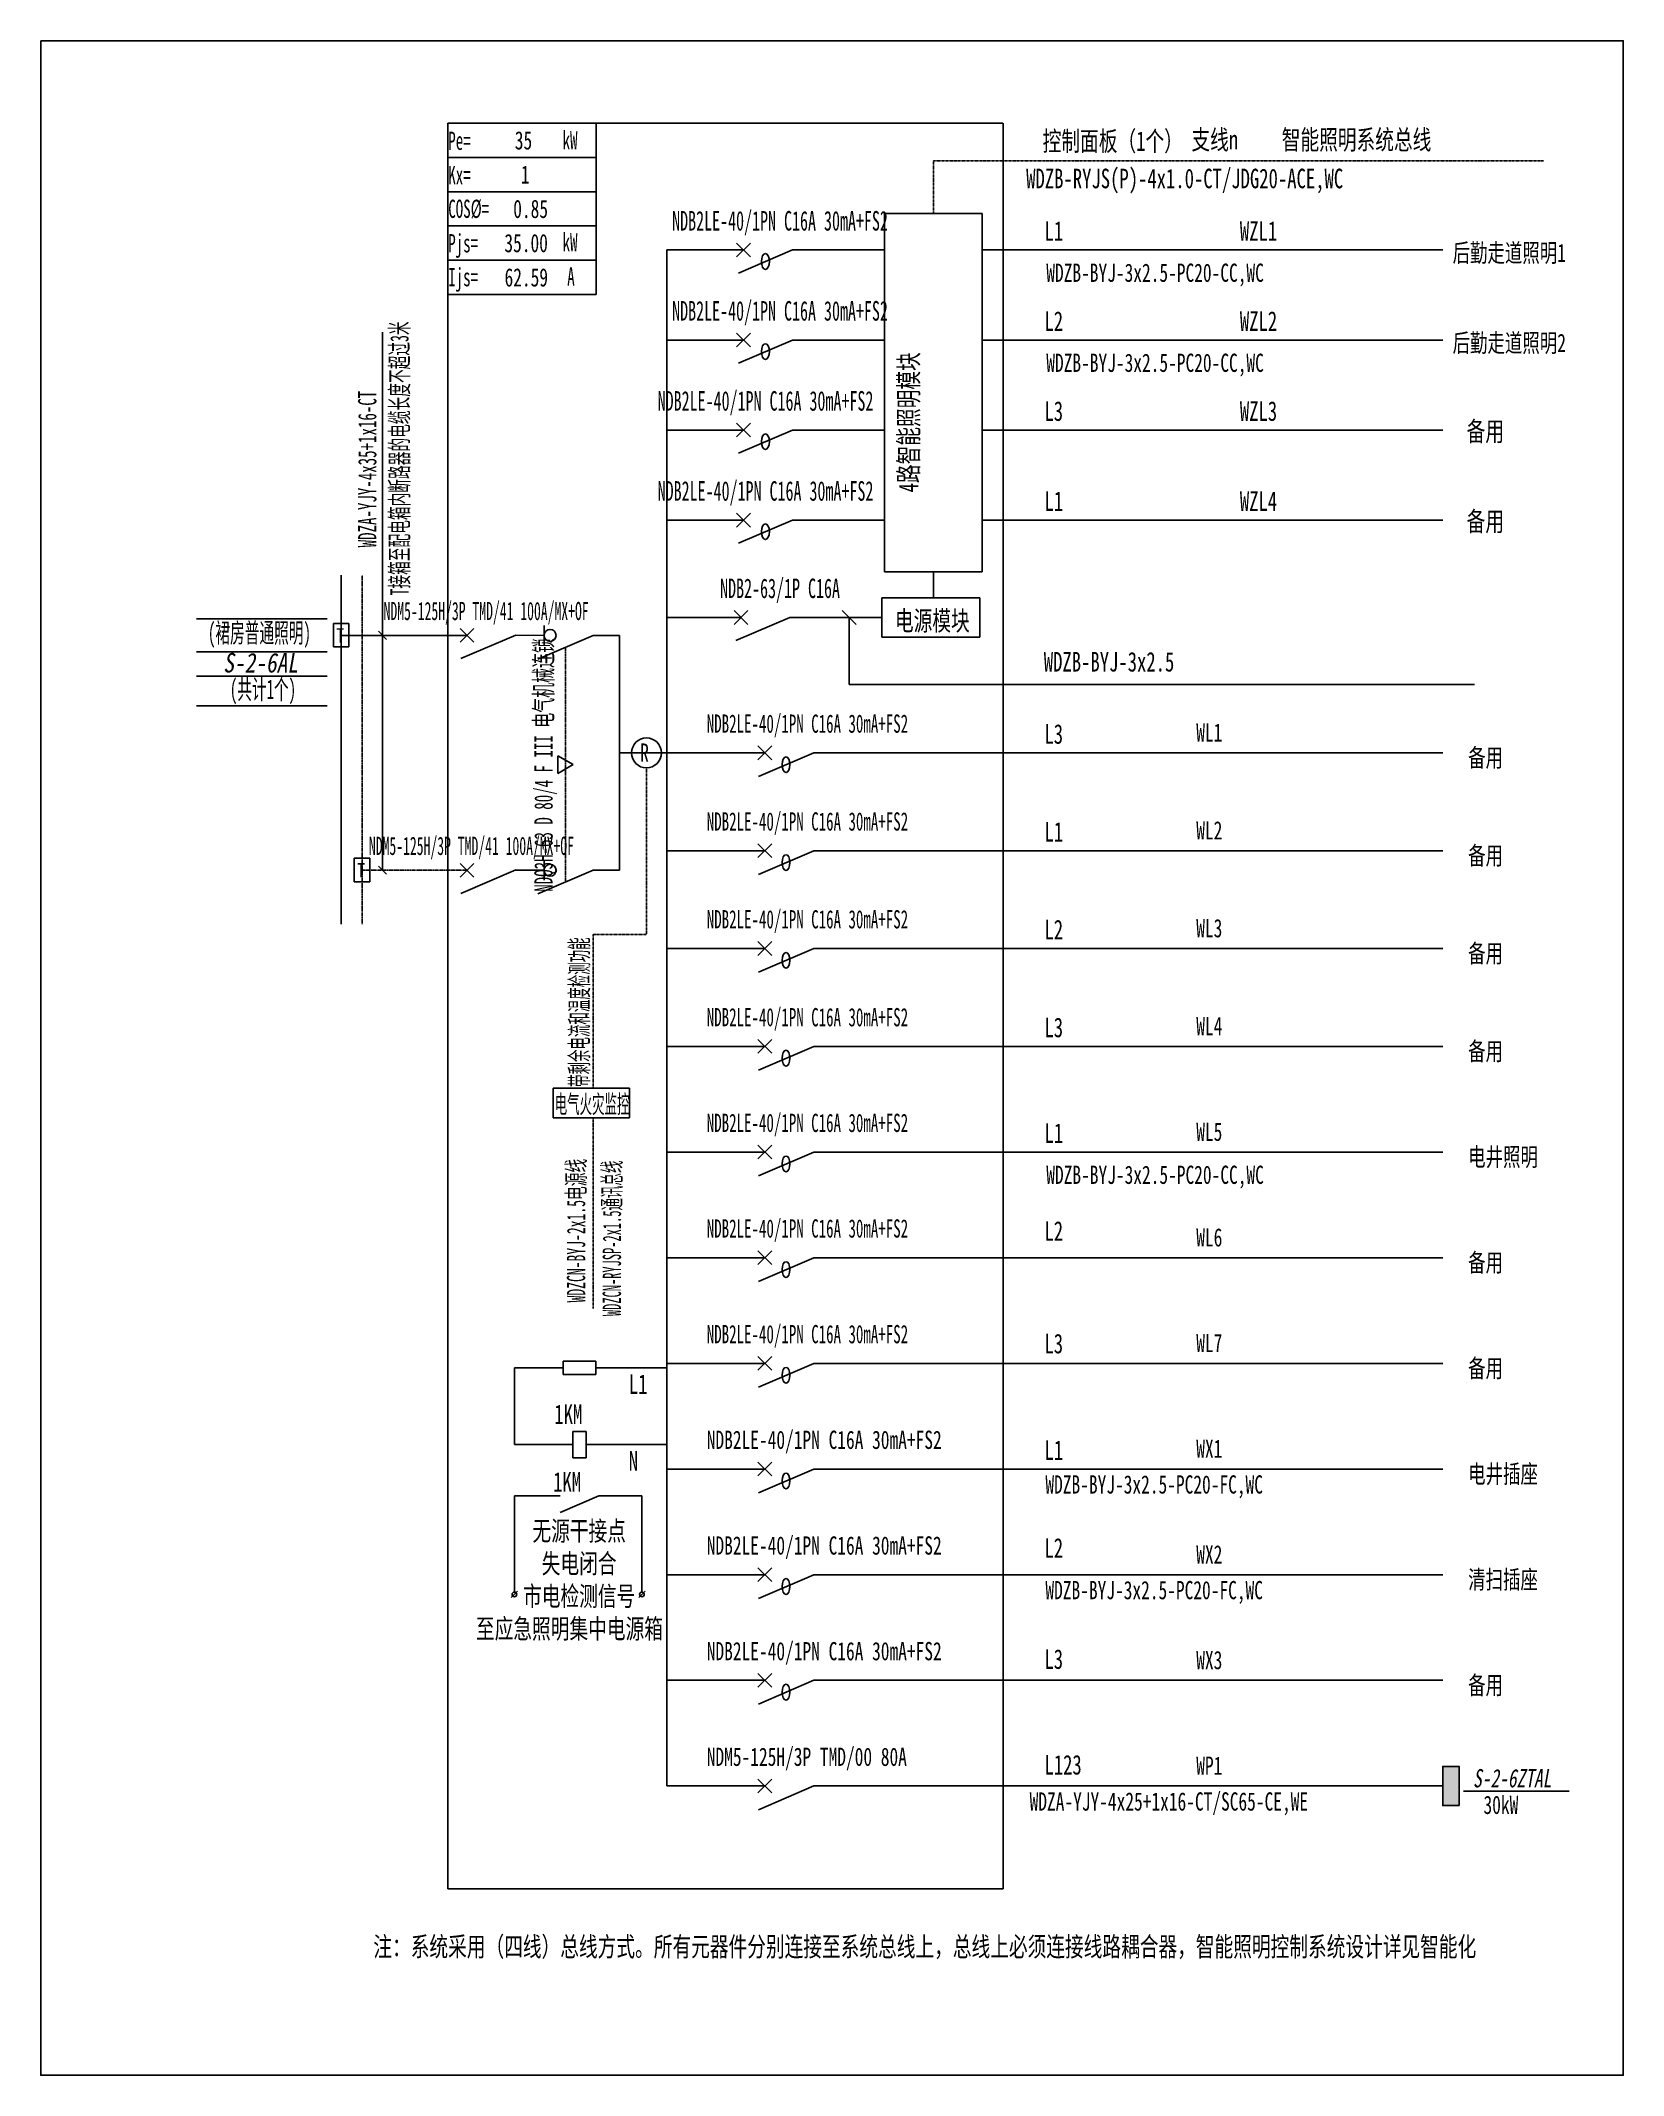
# Model space of a CAD drawing. Extents: x 230315 to 232290, y 341170 to 343710.
import ezdxf
from ezdxf.enums import TextEntityAlignment as Align

# ---------------------------------------------------------------- set-up
doc = ezdxf.new("R2010")
doc.units = 0
doc.header["$MEASUREMENT"] = 0
for name, pattern in [('DASH', [0.35, 0.25, -0.1]), ('DASHDOT', [1, 0.5, -0.25, 0, -0.25]), ('DASHDOT2', [0.5, 0.25, -0.125, 0, -0.125]), ('DASHDOTX2', [2, 1, -0.5, 0, -0.5]), ('DASHED', [0.75, 0.5, -0.25])]:
    doc.linetypes.add(name, pattern=pattern)
for name, color, linetype in [('D_E_Eqpm(强电设备)', 100, 'Continuous'), ('D_E_Eqpm（强电设备）', 100, 'Continuous'), ('D_E_Text(强电文字)', 51, 'Continuous'), ('D_E_Text（强电文字）', 51, 'Continuous'), ('D_E_Tray（强电普通桥架）', 51, 'Continuous'), ('D_E_Wire(强电线缆)', 10, 'Continuous'), ('D_E_WireEm（强电应急照明线缆）', 10, 'DASHED'), ('D_E_Wire（强电线缆）', 10, 'Continuous'), ('D_El_Eqpm（弱电设备）', 100, 'Continuous'), ('D_El_Text（弱电文字）', 51, 'Continuous'), ('DQ-漏电火灾', 80, 'Continuous'), ('DQ_Eqpm', 100, 'Continuous'), ('E_E_Eqpm（强电设备）', 100, 'Continuous'), ('E_E_Wire（强电线缆）', 10, 'Continuous'), ('FL04GGFW_E72-配电箱系统图-塔楼部分$0$D_E_Text（强电文字）', 51, 'Continuous'), ('FL09U293_E72-地下室配电箱系统图$0$D_E_Eqpm（强电设备）', 100, 'Continuous'), ('系统图', 220, 'Continuous')]:
    doc.layers.add(name, color=color, linetype=linetype)
doc.styles.add('FL04GGFW_E72-配电箱系统图-塔楼部分$0$电气', font='', dxfattribs={"width": 0.7})
doc.styles.add('电气', font='', dxfattribs={"width": 0.7})
doc.styles.add('电气箱', font='simhei.ttf', dxfattribs={"width": 0.8, "oblique": 10})
doc.styles.get('FL04GGFW_E72-配电箱系统图-塔楼部分$0$电气').set_extended_font_data('SimSun')
doc.styles.get('电气').set_extended_font_data('SimSun')

msp = doc.modelspace()

# ---------------------------------------------------------------- hatches: boundary and pattern name
at = {"layer": 'D_E_Eqpm（强电设备）'}
msp.add_hatch(color=51, dxfattribs=at).paths.add_polyline_path([(232064.3, 341555.5), (232084.7, 341555.5), (232084.7, 341506.6), (232064.3, 341506.6)])

# ---------------------------------------------------------------- linework, layer by layer
at = {"linetype": 'DASHED'}
for p, q in [((230822.8, 343606.5, 0), (231515.8, 343606.5, 0)), ((230822.8, 341402.9, 0), (230822.8, 343606.5, 0)), ((231515.8, 343606.5, 0), (231515.8, 341402.9, 0)), ((231515.8, 341402.9, 0), (230822.8, 341402.9, 0))]:
    msp.add_line(p, q, dxfattribs=at)
for p, q in [((230509.5, 342987.9, 0), (230672.3, 342987.9, 0)), ((230509.5, 342946.9, 0), (230672.3, 342946.9, 0)), ((230509.5, 342916.3, 0), (230672.3, 342916.3, 0)), ((230509.5, 342879.5, 0), (230672.3, 342879.5, 0))]:
    msp.add_line(p, q)
at = {"layer": 'D_E_Eqpm(强电设备)'}
for p, q in [((230838.3, 342958.6, 0), (230855.5, 342975.8, 0)), ((230855.5, 342958.6, 0), (230838.3, 342975.8, 0)), ((230838.3, 342665.4, 0), (230855.5, 342682.7, 0)), ((230855.5, 342665.4, 0), (230838.3, 342682.7, 0))]:
    msp.add_line(p, q, dxfattribs=at)
at = {"layer": 'D_E_Eqpm（强电设备）'}
for p, q in [((231489.8, 343493.8, 0), (231367.7, 343493.8, 0)), ((231367.7, 343493.8, 0), (231367.7, 343046.4, 0)), ((231489.8, 343046.4, 0), (231489.8, 343493.8, 0)), ((231367.7, 343046.4, 0), (231489.8, 343046.4, 0)), ((231364.5, 343014, 0), (231486.6, 343014, 0)), ((231364.5, 342965.2, 0), (231364.5, 343014, 0)), ((231486.6, 343014, 0), (231486.6, 342965.2, 0)), ((231004.2, 342967.2, 0), (230935.3, 342937.6, 0)), ((230943.2, 342955, 0), (230943.2, 342979.4, 0)), ((231486.6, 342965.2, 0), (231364.5, 342965.2, 0)), ((230979.2, 342805.9, 0), (230960.3, 342816.7, 0)), ((230960.3, 342816.7, 0), (230960.3, 342795, 0)), ((231209.7, 342812, 0), (231227, 342829.3, 0)), ((231227, 342812, 0), (231209.7, 342829.3, 0)), ((231279.4, 342820.6, 0), (231210.5, 342791.1, 0)), ((230960.3, 342795, 0), (230979.2, 342805.9, 0)), ((231209.7, 342689.9, 0), (231227, 342707.1, 0)), ((231227, 342689.9, 0), (231209.7, 342707.1, 0)), ((230943.2, 342661.9, 0), (230943.2, 342686.3, 0)), ((231279.4, 342698.5, 0), (231210.5, 342668.9, 0)), ((231004.2, 342674.1, 0), (230935.3, 342644.5, 0)), ((231209.7, 342567.7, 0), (231227, 342585, 0)), ((231227, 342567.7, 0), (231209.7, 342585, 0)), ((231279.4, 342576.4, 0), (231210.5, 342546.8, 0)), ((231209.7, 342445.6, 0), (231227, 342462.9, 0)), ((231227, 342445.6, 0), (231209.7, 342462.9, 0)), ((231279.4, 342454.2, 0), (231210.5, 342424.7, 0)), ((231209.7, 342313.7, 0), (231227, 342331, 0)), ((231227, 342313.7, 0), (231209.7, 342331, 0)), ((231279.4, 342322.4, 0), (231210.5, 342292.8, 0)), ((231209.7, 342181.8, 0), (231227, 342199.1, 0)), ((231227, 342181.8, 0), (231209.7, 342199.1, 0)), ((231279.4, 342190.5, 0), (231210.5, 342160.9, 0)), ((230966.9, 342061.2, 0), (231007.6, 342061.2, 0)), ((230966.9, 342044.9, 0), (230966.9, 342061.2, 0)), ((231007.6, 342061.2, 0), (231007.6, 342044.9, 0)), ((231209.7, 342050, 0), (231227, 342067.2, 0)), ((231227, 342050, 0), (231209.7, 342067.2, 0)), ((231279.4, 342058.6, 0), (231210.5, 342029, 0)), ((231007.6, 342044.9, 0), (230966.9, 342044.9, 0)), ((230995.4, 341973.5, 0), (230979.1, 341973.5, 0)), ((230979.1, 341973.5, 0), (230979.1, 341940.9, 0)), ((230995.4, 341940.9, 0), (230995.4, 341973.5, 0)), ((230979.1, 341940.9, 0), (230995.4, 341940.9, 0)), ((231209.7, 341918.1, 0), (231227, 341935.4, 0)), ((231227, 341918.1, 0), (231209.7, 341935.4, 0)), ((231279.4, 341926.7, 0), (231210.5, 341897.2, 0)), ((231011.3, 341893.1, 0), (230963.2, 341872.4, 0)), ((231209.7, 341786.2, 0), (231227, 341803.5, 0)), ((231227, 341786.2, 0), (231209.7, 341803.5, 0)), ((231279.4, 341794.8, 0), (231210.5, 341765.3, 0)), ((230902.1, 341766.4, 0), (230909.9, 341774.2, 0)), ((231061.2, 341766.4, 0), (231069, 341774.2, 0)), ((231209.7, 341654.3, 0), (231227, 341671.6, 0)), ((231227, 341654.3, 0), (231209.7, 341671.6, 0)), ((231279.4, 341663, 0), (231210.5, 341633.4, 0)), ((231209.7, 341522.4, 0), (231227, 341539.7, 0)), ((231227, 341522.4, 0), (231209.7, 341539.7, 0)), ((231279.4, 341531.1, 0), (231210.5, 341501.5, 0))]:
    msp.add_line(p, q, dxfattribs=at)
at = {"layer": 'D_E_Eqpm（强电设备）', "linetype": 'DASH'}
msp.add_line((230969.8, 342659.3, 0), (230969.8, 342952.4, 0), dxfattribs=at)
at = {"layer": 'D_E_Eqpm（强电设备）', "elevation": 0}
msp.add_lwpolyline([(232084.7, 341506.6), (232084.7, 341555.5), (232064.3, 341555.5), (232064.3, 341506.6)], close=True, dxfattribs=at)
at = {"layer": 'D_E_Eqpm（强电设备）'}
for centre, radius in [((230950.6, 342967.2, 0), 7.43), ((230950.6, 342674.1, 0), 7.43), ((230906, 341770.3, 0), 2.93), ((231065.1, 341770.3, 0), 2.93)]:
    msp.add_circle(centre, radius, dxfattribs=at)
for centre in [(231219.2, 343433.9, 0), (231219.2, 343321.5, 0), (231219.2, 343209.1, 0), (231219.2, 343096.7, 0), (231244.9, 342805.9, 0), (231244.9, 342683.7, 0), (231244.9, 342561.6, 0), (231244.9, 342439.5, 0), (231244.9, 342307.6, 0), (231244.9, 342175.7, 0), (231244.9, 342043.8, 0), (231244.9, 341911.9, 0), (231244.9, 341780.1, 0), (231244.9, 341648.2, 0)]:
    msp.add_ellipse(centre, major_axis=(0, 9.83), ratio=0.500475, dxfattribs=at)
at = {"layer": 'D_E_Text(强电文字)', "color": 51}
for p, q in [((230741.5, 342674.1, 0), (230741.5, 343345.9, 0)), ((230736.4, 342972.3, 0), (230746.6, 342962.1, 0)), ((230736.4, 342679.2, 0), (230746.6, 342669, 0))]:
    msp.add_line(p, q, dxfattribs=at)
at = {"layer": 'D_E_Text（强电文字）'}
for p, q in [((230822.8, 343606.5, 0), (231008, 343606.5, 0)), ((230822.8, 343606.5, 0), (230822.8, 343392.8, 0)), ((231008, 343606.5, 0), (231008, 343392.8, 0)), ((230822.8, 343563.7, 0), (231008, 343563.7, 0)), ((230822.8, 343521, 0), (231008, 343521, 0)), ((230822.8, 343478.3, 0), (231008, 343478.3, 0)), ((230822.8, 343435.5, 0), (231008, 343435.5, 0)), ((230822.8, 343392.8, 0), (231008, 343392.8, 0)), ((232221.8, 341524.8, 0), (232090, 341524.8, 0))]:
    msp.add_line(p, q, dxfattribs=at)
at = {"layer": 'D_E_Wire(强电线缆)'}
for p, q in [((231096.2, 341531.1, 0), (231096.2, 343448.3, 0)), ((230689.9, 342606.8, 0), (230689.9, 343042.5, 0)), ((230689.9, 342967.2, 0), (230846.9, 342967.2, 0))]:
    msp.add_line(p, q, dxfattribs=at)
at = {"layer": 'D_E_Wire(强电线缆)', "color": 10}
for p, q in [((231096.2, 343448.3, 0), (231191.8, 343448.3, 0)), ((231252.9, 343448.3, 0), (231367.7, 343448.3, 0)), ((231489.8, 343448.3, 0), (232064.3, 343448.3, 0)), ((231096.2, 343335.9, 0), (231191.8, 343335.9, 0)), ((231252.9, 343335.9, 0), (231367.7, 343335.9, 0)), ((231489.8, 343335.9, 0), (232064.3, 343335.9, 0)), ((231096.2, 343223.5, 0), (231191.8, 343223.5, 0)), ((231252.9, 343223.5, 0), (231367.7, 343223.5, 0)), ((231489.8, 343223.5, 0), (232064.3, 343223.5, 0)), ((231096.2, 343111.2, 0), (231191.8, 343111.2, 0)), ((231252.9, 343111.2, 0), (231367.7, 343111.2, 0)), ((231489.8, 343111.2, 0), (232064.3, 343111.2, 0)), ((231096.2, 342989.6, 0), (231188.6, 342989.6, 0)), ((231249.7, 342989.6, 0), (231364.5, 342989.6, 0)), ((231279.4, 342454.2, 0), (231478.8, 342454.2, 0)), ((231478.8, 342454.2, 0), (232064.3, 342454.2, 0))]:
    msp.add_line(p, q, dxfattribs=at)
at = {"layer": 'D_E_Wire(强电线缆)', "linetype": 'DASH'}
for p, q in [((230715.9, 342606.8, 0), (230715.9, 343042.5, 0)), ((230715.9, 342674.1, 0), (230846.9, 342674.1, 0))]:
    msp.add_line(p, q, dxfattribs=at)
at = {"layer": 'D_E_WireEm（强电应急照明线缆）'}
msp.add_line((230943.2, 342674.1, 0), (230906.7, 342674.1, 0), dxfattribs=at)
at = {"layer": 'D_E_Wire（强电线缆）', "linetype": 'DASHDOT2'}
for p, q in [((231428.7, 343559.7, 0), (232189.8, 343559.7, 0)), ((231428.7, 343493.8, 0), (231428.7, 343559.7, 0))]:
    msp.add_line(p, q, dxfattribs=at)
at = {"layer": 'D_E_Wire（强电线缆）'}
for p, q in [((230907.8, 342967.6, 0), (230943.2, 342967.2, 0)), ((231004.2, 342967.2, 0), (231037.2, 342967.2, 0)), ((231037.2, 342674.1, 0), (231037.2, 342967.2, 0)), ((231037.2, 342820.6, 0), (231096.2, 342820.6, 0)), ((231096.2, 342820.6, 0), (231218.3, 342820.6, 0)), ((231279.4, 342820.6, 0), (232064.3, 342820.6, 0)), ((231096.2, 342698.5, 0), (231218.3, 342698.5, 0)), ((231279.4, 342698.5, 0), (232064.3, 342698.5, 0)), ((231004.2, 342674.1, 0), (231037.2, 342674.1, 0)), ((231096.2, 342576.4, 0), (231218.3, 342576.4, 0)), ((231279.4, 342576.4, 0), (232064.3, 342576.4, 0)), ((231096.2, 342454.2, 0), (231218.3, 342454.2, 0)), ((231096.2, 342322.4, 0), (231218.3, 342322.4, 0)), ((231279.4, 342322.4, 0), (232064.3, 342322.4, 0)), ((231096.2, 342190.5, 0), (231218.3, 342190.5, 0)), ((231279.4, 342190.5, 0), (232064.3, 342190.5, 0)), ((231096.2, 342058.6, 0), (231218.3, 342058.6, 0)), ((231279.4, 342058.6, 0), (232064.3, 342058.6, 0)), ((231096.2, 341926.7, 0), (231218.3, 341926.7, 0)), ((231279.4, 341926.7, 0), (232064.3, 341926.7, 0)), ((231096.2, 341794.8, 0), (231218.3, 341794.8, 0)), ((231279.4, 341794.8, 0), (232064.3, 341794.8, 0)), ((231096.2, 341663, 0), (231218.3, 341663, 0)), ((231279.4, 341663, 0), (232064.3, 341663, 0)), ((231096.2, 341531.1, 0), (231218.3, 341531.1, 0)), ((231279.4, 341531.1, 0), (232064.3, 341531.1, 0))]:
    msp.add_line(p, q, dxfattribs=at)
at = {"layer": 'D_E_Wire（强电线缆）', "ltscale": 3.5}
for p, q in [((230906, 342053, 0), (230966.9, 342053, 0)), ((230906, 342053, 0), (230906, 341957.2, 0)), ((231007.6, 342053, 0), (231096.2, 342053, 0)), ((230979.1, 341957.2, 0), (230906, 341957.2, 0)), ((231096.2, 341957.2, 0), (230995.4, 341957.2, 0)), ((230906, 341893.1, 0), (230963.2, 341893.1, 0)), ((230906, 341893.1, 0), (230906, 341773.2, 0)), ((231011.3, 341893.1, 0), (231065.1, 341893.1, 0)), ((231065.1, 341893.1, 0), (231065.1, 341773.2, 0))]:
    msp.add_line(p, q, dxfattribs=at)
at = {"layer": 'D_El_Eqpm（弱电设备）', "color": 3}
for p, q in [((230954.5, 342402.3, 0), (231049.6, 342402.3, 0)), ((230954.5, 342365, 0), (230954.5, 342402.3, 0)), ((231049.6, 342402.3, 0), (231049.6, 342365, 0)), ((231049.6, 342365, 0), (230954.5, 342365, 0)), ((231049.6, 342365, 0), (230954.5, 342365, 0))]:
    msp.add_line(p, q, dxfattribs=at)
at = {"layer": 'DQ-漏电火灾', "linetype": 'DASHDOT', "ltscale": 0.5}
for p, q in [((231070.8, 342802, 0), (231070.8, 342593.9, 0)), ((231004.1, 342593.9, 0), (231004.1, 342402.3, 0)), ((231004.1, 342593.9, 0), (231070.8, 342593.9, 0)), ((231004.1, 342127.1, 0), (231004.1, 342365, 0))]:
    msp.add_line(p, q, dxfattribs=at)
at = {"layer": 'DQ-漏电火灾', "color": 3}
msp.add_circle((231070.8, 342820.6, 0), 18.7, dxfattribs=at)
at = {"layer": 'DQ_Eqpm'}
for p, q in [((230699.6, 342982.1, 0), (230680.1, 342982.1, 0)), ((230680.1, 342982.1, 0), (230680.1, 342952.8, 0)), ((230699.6, 342952.8, 0), (230699.6, 342982.1, 0)), ((230680.1, 342952.8, 0), (230699.6, 342952.8, 0)), ((230725.7, 342689, 0), (230706.1, 342689, 0)), ((230706.1, 342689, 0), (230706.1, 342659.7, 0)), ((230725.7, 342659.7, 0), (230725.7, 342689, 0)), ((230706.1, 342659.7, 0), (230725.7, 342659.7, 0))]:
    msp.add_line(p, q, dxfattribs=at)
at = {"layer": 'E_E_Eqpm（强电设备）', "color": 100}
for p, q in [((231183.2, 343439.7, 0), (231200.5, 343456.9, 0)), ((231200.5, 343439.7, 0), (231183.2, 343456.9, 0)), ((231185.6, 343419.4, 0), (231252.9, 343448.3, 0)), ((231183.2, 343327.3, 0), (231200.5, 343344.6, 0)), ((231200.5, 343327.3, 0), (231183.2, 343344.6, 0)), ((231185.6, 343307.1, 0), (231252.9, 343335.9, 0)), ((231183.2, 343214.9, 0), (231200.5, 343232.2, 0)), ((231200.5, 343214.9, 0), (231183.2, 343232.2, 0)), ((231185.6, 343194.7, 0), (231252.9, 343223.5, 0)), ((231183.2, 343102.5, 0), (231200.5, 343119.8, 0)), ((231200.5, 343102.5, 0), (231183.2, 343119.8, 0)), ((231185.6, 343082.3, 0), (231252.9, 343111.2, 0)), ((231180, 342981, 0), (231197.3, 342998.3, 0)), ((231197.3, 342981, 0), (231180, 342998.3, 0)), ((231182.4, 342960.7, 0), (231249.7, 342989.6, 0))]:
    msp.add_line(p, q, dxfattribs=at)
at = {"layer": 'E_E_Wire（强电线缆）'}
msp.add_line((231428.7, 343046.4, 0), (231428.7, 343014, 0), dxfattribs=at)
at = {"layer": 'FL04GGFW_E72-配电箱系统图-塔楼部分$0$D_E_Text（强电文字）'}
for p, q in [((231332.2, 342981, 0), (231314.9, 342998.3, 0)), ((231323.6, 342989.6, 0), (231323.6, 342906, 0)), ((231323.6, 342906, 0), (232103.9, 342906, 0))]:
    msp.add_line(p, q, dxfattribs=at)
at = {"layer": 'FL09U293_E72-地下室配电箱系统图$0$D_E_Eqpm（强电设备）'}
for p, q in [((230907.8, 342967.6, 0), (230839, 342938.2, 0)), ((230907.8, 342674.5, 0), (230839, 342645.1, 0))]:
    msp.add_line(p, q, dxfattribs=at)
at = {"layer": '系统图', "ltscale": 9973.992009}
msp.add_lwpolyline([(230315, 343709.5), (232289.5, 343709.5), (232289.5, 341170), (230315, 341170)], close=True, dxfattribs=at)

# ---------------------------------------------------------------- texts
at = {"layer": 'D_E_Text(强电文字)', "style": 'FL04GGFW_E72-配电箱系统图-塔楼部分$0$电气', "width": 0.6}
for s, p in [('NDB2LE-40/1PN C16A 30mA+FS2', (231237.4, 343472.5, 0)), ('NDB2LE-40/1PN C16A 30mA+FS2', (231237.4, 343360.1, 0)), ('NDB2LE-40/1PN C16A 30mA+FS2', (231219.3, 343247.7, 0)), ('NDB2LE-40/1PN C16A 30mA+FS2', (231219.3, 343135.3, 0)), ('NDB2-63/1P C16A', (231237.4, 343013.8, 0))]:
    msp.add_text(s, height=24.427, dxfattribs=at).set_placement(p, align=Align.CENTER)
at = {"layer": 'D_E_Text(强电文字)', "color": 51, "style": 'FL04GGFW_E72-配电箱系统图-塔楼部分$0$电气', "width": 0.7}
for s, p in [('L1', (231567.3, 343459.7, 0)), ('L2', (231567.3, 343347.3, 0)), ('L3', (231567.3, 343235, 0)), ('L1', (231567.3, 343122.6, 0)), ('L3', (231567.3, 342832, 0)), ('L1', (231567.3, 342709.9, 0)), ('L2', (231567.3, 342587.8, 0)), ('L3', (231567.3, 342465.7, 0)), ('L1', (231567.3, 342333.8, 0)), ('L2', (231567.3, 342211.6, 0)), ('L3', (231567.3, 342071.1, 0)), ('L1', (231567.3, 341938.1, 0)), ('L2', (231567.3, 341816, 0)), ('L3', (231567.3, 341677.3, 0)), ('L123', (231567.3, 341545.4, 0))]:
    msp.add_text(s, height=24.43, dxfattribs=at).set_placement(p)
at = {"layer": 'D_E_Text(强电文字)', "style": 'FL04GGFW_E72-配电箱系统图-塔楼部分$0$电气', "width": 0.7}
for s, height, p in [('WZL1', 24.43, (231811.1, 343459.7, 0)), ('WDZB-BYJ-3x2.5-PC20-CC,WC', 22.798, (231569.6, 343408.5, 0)), ('WZL2', 24.43, (231811.1, 343347.3, 0)), ('WDZB-BYJ-3x2.5-PC20-CC,WC', 22.798, (231569.6, 343296.1, 0)), ('WZL3', 24.43, (231811.1, 343235, 0)), ('WZL4', 24.43, (231811.1, 343122.6, 0)), ('WDZB-BYJ-3x2.5', 24.427, (231566.5, 342922.1, 0)), ('WDZB-BYJ-3x2.5-PC20-CC,WC', 22.798, (231569.6, 342282.6, 0)), ('注：系统采用（四线）总线方式。所有元器件分别连接至系统总线上，总线上必须连接线路耦合器，智能照明控制系统设计详见智能化', 24.427, (230730, 341318.4, 0))]:
    msp.add_text(s, height=height, dxfattribs=at).set_placement(p)
at = {"layer": 'D_E_Text(强电文字)', "color": 51, "style": '电气'}
for s, width, p in [('T接箱至配电箱内断路器的电缆长度不超过3米', 0.55, (230773.9, 343017.1, 0)), ('WDZA-YJY-4x35+1x16-CT', 0.6, (230733.8, 343077.1, 0))]:
    msp.add_text(s, height=22.798, rotation=90, dxfattribs=dict(at, width=width)).set_placement(p)
at = {"layer": 'D_E_Text(强电文字)', "color": 51, "style": '电气', "width": 0.7}
for p in [(232117.4, 343209.7, 0), (232117.4, 343097.3, 0)]:
    msp.add_text('备用', height=24.43, dxfattribs=at).set_placement(p, align=Align.CENTER)
at = {"layer": 'D_E_Text（强电文字）', "linetype": 'Continuous', "style": '电气', "width": 0.6}
for s, p in [('Pe=', (230823.5, 343573.2, 0)), ('kW', (230966.1, 343574, 0)), ('Kx=', (230823.5, 343530.4, 0)), ('COS%%C=', (230823.5, 343488.3, 0)), ('Pjs=', (230823.5, 343445.3, 0)), ('kW', (230966.1, 343446.7, 0)), ('Ijs=', (230823.5, 343403, 0)), ('A', (230971.9, 343403.9, 0))]:
    msp.add_text(s, height=22.8, dxfattribs=at).set_placement(p)
at = {"layer": 'D_E_Text（强电文字）', "style": '电气'}
for s, height, width, p in [('35', 22.8, 0.7, (230906.5, 343573.7, 0)), ('1', 22.8, 0.7, (230914.1, 343531, 0)), (' 0.85', 22.8, 0.7, (230893.7, 343488.2, 0)), ('后勤走道照明1', 22.8, 0.7, (232076.5, 343433.3, 0)), ('后勤走道照明2', 22.8, 0.7, (232076.5, 343320.9, 0)), ('电源模块', 24.43, 0.7, (231380.8, 342973.3, 0)), ('NDB2LE-40/1PN C16A 30mA+FS2', 22.798, 0.6, (231146, 342845.7, 0)), ('WL1', 22.8, 0.7, (231756.7, 342834.6, 0)), ('备用', 22.8, 0.7, (232095.9, 342803.2, 0)), ('NDB2LE-40/1PN C16A 30mA+FS2', 22.798, 0.6, (231146, 342723.6, 0)), ('WL2', 22.8, 0.7, (231756.7, 342712.5, 0)), ('备用', 22.8, 0.7, (232095.9, 342681, 0)), ('NDB2LE-40/1PN C16A 30mA+FS2', 22.798, 0.6, (231146, 342601.5, 0)), ('WL3', 22.8, 0.7, (231756.7, 342590.4, 0)), ('备用', 22.8, 0.7, (232095.9, 342558.9, 0)), ('NDB2LE-40/1PN C16A 30mA+FS2', 22.798, 0.6, (231146, 342479.3, 0)), ('WL4', 22.8, 0.7, (231756.7, 342468.2, 0)), ('备用', 22.8, 0.7, (232095.9, 342436.8, 0)), ('NDB2LE-40/1PN C16A 30mA+FS2', 22.798, 0.6, (231146, 342347.4, 0)), ('WL5', 22.8, 0.7, (231756.7, 342336.3, 0)), ('电井照明', 22.8, 0.7, (232095.9, 342304.9, 0)), ('NDB2LE-40/1PN C16A 30mA+FS2', 22.798, 0.6, (231146, 342215.6, 0)), ('WL6', 22.8, 0.7, (231756.7, 342204.5, 0)), ('备用', 22.8, 0.7, (232095.9, 342173, 0)), ('NDB2LE-40/1PN C16A 30mA+FS2', 22.798, 0.6, (231146, 342083.7, 0)), ('WL7', 22.8, 0.7, (231756.7, 342072.6, 0)), ('备用', 22.8, 0.7, (232095.9, 342041.1, 0)), ('NDB2LE-40/1PN C16A 30mA+FS2', 22.798, 0.7, (231146, 341951.8, 0)), ('WX1', 22.8, 0.7, (231756.7, 341940.7, 0)), ('WDZB-BYJ-3x2.5-PC20-FC,WC', 22.798, 0.7, (231568.5, 341896.1, 0)), ('电井插座', 22.8, 0.7, (232095.9, 341909.2, 0)), ('NDB2LE-40/1PN C16A 30mA+FS2', 22.798, 0.7, (231146, 341819.9, 0)), ('WX2', 22.8, 0.7, (231756.7, 341808.8, 0)), ('清扫插座', 22.8, 0.7, (232095.9, 341777.4, 0)), ('WDZB-BYJ-3x2.5-PC20-FC,WC', 22.798, 0.7, (231568.5, 341764.2, 0)), ('NDB2LE-40/1PN C16A 30mA+FS2', 22.798, 0.7, (231146, 341688, 0)), ('WX3', 22.8, 0.7, (231756.7, 341676.9, 0)), ('备用', 22.8, 0.7, (232095.9, 341645.5, 0)), ('NDM5-125H/3P TMD/00 80A', 22.798, 0.7, (231146, 341556.2, 0)), ('WP1', 22.8, 0.7, (231756.7, 341545.1, 0)), ('WDZA-YJY-4x25+1x16-CT/SC65-CE,WE', 22.798, 0.7, (231548.8, 341500.4, 0)), ('30kW', 22.8, 0.7, (232115.1, 341496.2, 0))]:
    msp.add_text(s, height=height, dxfattribs=dict(at, width=width)).set_placement(p)
at = {"layer": 'D_E_Text（强电文字）', "color": 200, "style": '电气', "width": 0.7}
for s, p in [('35.00', (230893.5, 343445.5, 0)), ('62.59', (230893.7, 343402.7, 0))]:
    msp.add_text(s, height=22.8, dxfattribs=at).set_placement(p)
at = {"layer": 'D_E_Text（强电文字）', "style": '电气'}
for s, height, width, p in [('NDM5-125H/3P TMD/41 100A/MX+OF', 22.798, 0.55, (230870.7, 342995.8, 0)), ('(裙房普通照明)', 24.43, 0.55, (230587.9, 342969, 0)), ('(共计1个)', 24.43, 0.55, (230592.3, 342898.5, 0)), ('NDM5-125H/3P TMD/41 100A/MX+OF', 22.798, 0.55, (230852.4, 342702.7, 0)), ('电气火灾监控', 22.8, 0.5, (231002.9, 342382.8, 0))]:
    msp.add_text(s, height=height, dxfattribs=dict(at, width=width)).set_placement(p, align=Align.MIDDLE)
at = {"layer": 'D_E_Text（强电文字）', "style": '电气', "width": 0.6}
msp.add_text('NDQ3H-63 D 80/4 F III 电气机械连锁', height=22.798, rotation=90, dxfattribs=at).set_placement((230943.4, 342805.6, 0), align=Align.MIDDLE)
at = {"layer": 'D_E_Text（强电文字）', "style": '电气箱', "oblique": 10, "width": 0.8}
msp.add_text('S-2-6AL', height=24.43, dxfattribs=at).set_placement((230589.3, 342933.1, 0), align=Align.MIDDLE)
at = {"layer": 'D_E_Text（强电文字）', "color": 51, "style": '电气', "width": 0.7}
for s, height, p in [('L1', 24.43, (231048.7, 342020.5, 0)), ('1KM', 24.43, (230955.8, 341982.9, 0)), ('N', 24.4, (231048.7, 341924.7, 0)), ('1KM', 24.43, (230954.3, 341898.5, 0))]:
    msp.add_text(s, height=height, dxfattribs=at).set_placement(p)
for s, p in [('无源干接点', (230986.8, 341849.5, 0)), ('失电闭合', (230986.8, 341808.8, 0)), ('市电检测信号', (230986.8, 341768.1, 0)), ('至应急照明集中电源箱', (230974.7, 341727.4, 0))]:
    msp.add_text(s, height=24.43, dxfattribs=at).set_placement(p, align=Align.MIDDLE_CENTER)
at = {"layer": 'D_E_Tray（强电普通桥架）', "linetype": 'DASHDOTX2', "style": '电气箱', "oblique": 10, "width": 0.7}
msp.add_text('S-2-6ZTAL', height=22.8, dxfattribs=at).set_placement((232102, 341529.4, 0))
at = {"layer": 'D_El_Text（弱电文字）', "color": 1, "style": '电气', "width": 0.5}
msp.add_text('带剩余电流和温度检测功能', height=22.798, rotation=90, dxfattribs=at).set_placement((230998.3, 342403.7, 0))
at = {"layer": 'D_El_Text（弱电文字）', "style": '电气'}
for s, width, p in [('WDZCN-BYJ-2x1.5电源线', 0.55, (230994.3, 342134.6, 0)), ('WDZCN-RYJSP-2x1.5通讯总线', 0.5, (231039, 342117.6, 0))]:
    msp.add_text(s, height=22.798, rotation=90, dxfattribs=dict(at, width=width)).set_placement(p)
at = {"layer": 'DQ-漏电火灾', "color": 50, "style": '电气', "width": 0.7}
msp.add_text('R', height=22.8, dxfattribs=at).set_placement((231062.9, 342809.5, 0))
at = {"layer": 'DQ_Eqpm', "color": 51, "style": '电气', "width": 0.8}
for p in [(230683.9, 342958.3, 0), (230709.9, 342665.2, 0)]:
    msp.add_text('T', height=17.9, dxfattribs=at).set_placement(p)
at = {"layer": 'FL04GGFW_E72-配电箱系统图-塔楼部分$0$D_E_Text（强电文字）', "style": 'FL04GGFW_E72-配电箱系统图-塔楼部分$0$电气', "width": 0.7}
for s, height, p in [('控制面板（1个）', 24.43, (231565.1, 343572, 0)), ('支线n', 24.43, (231750.7, 343573.7, 0)), ('智能照明系统总线', 24.43, (231863.4, 343573.7, 0)), ('WDZB-RYJS(P)-4x1.0-CT/JDG20-ACE,WC', 24.427, (231544.5, 343525.3, 0))]:
    msp.add_text(s, height=height, dxfattribs=at).set_placement(p)
msp.add_text('4路智能照明模块', height=24.43, rotation=90, dxfattribs=at).set_placement((231410, 343145.7, 0))

doc.saveas('drawing.dxf')
